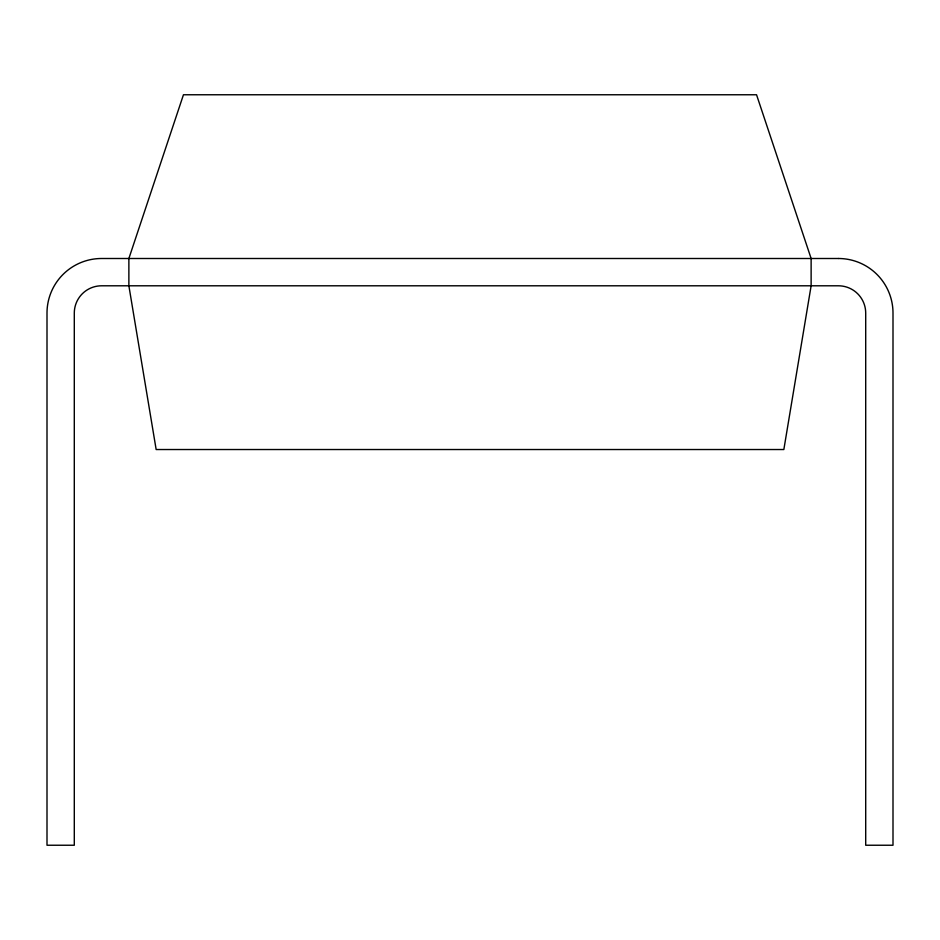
<?xml version="1.0" encoding="UTF-8"?>
<svg xmlns="http://www.w3.org/2000/svg" width="940" height="940" viewBox="0 0 940 940"><rect width="100%" height="100%" fill="white"/><g stroke="black" fill="none" stroke-linecap="round" stroke-linejoin="round"><path stroke-width="1.41" d="M811.126 285.795L783.843 449.531L156.157 449.531L128.874 285.795L128.874 258.5L183.453 94.764L756.547 94.764L811.126 258.5L811.126 285.795M838.421 258.5L101.579 258.5A54.579 54.579 0 0 0 47 313.079L47 845.236L74.295 845.236L74.295 313.079A27.295 27.295 0 0 1 101.579 285.795L838.421 285.795A27.295 27.295 0 0 1 865.705 313.079L865.705 845.236L893 845.236L893 313.079A54.579 54.579 0 0 0 838.421 258.5"/></g></svg>
